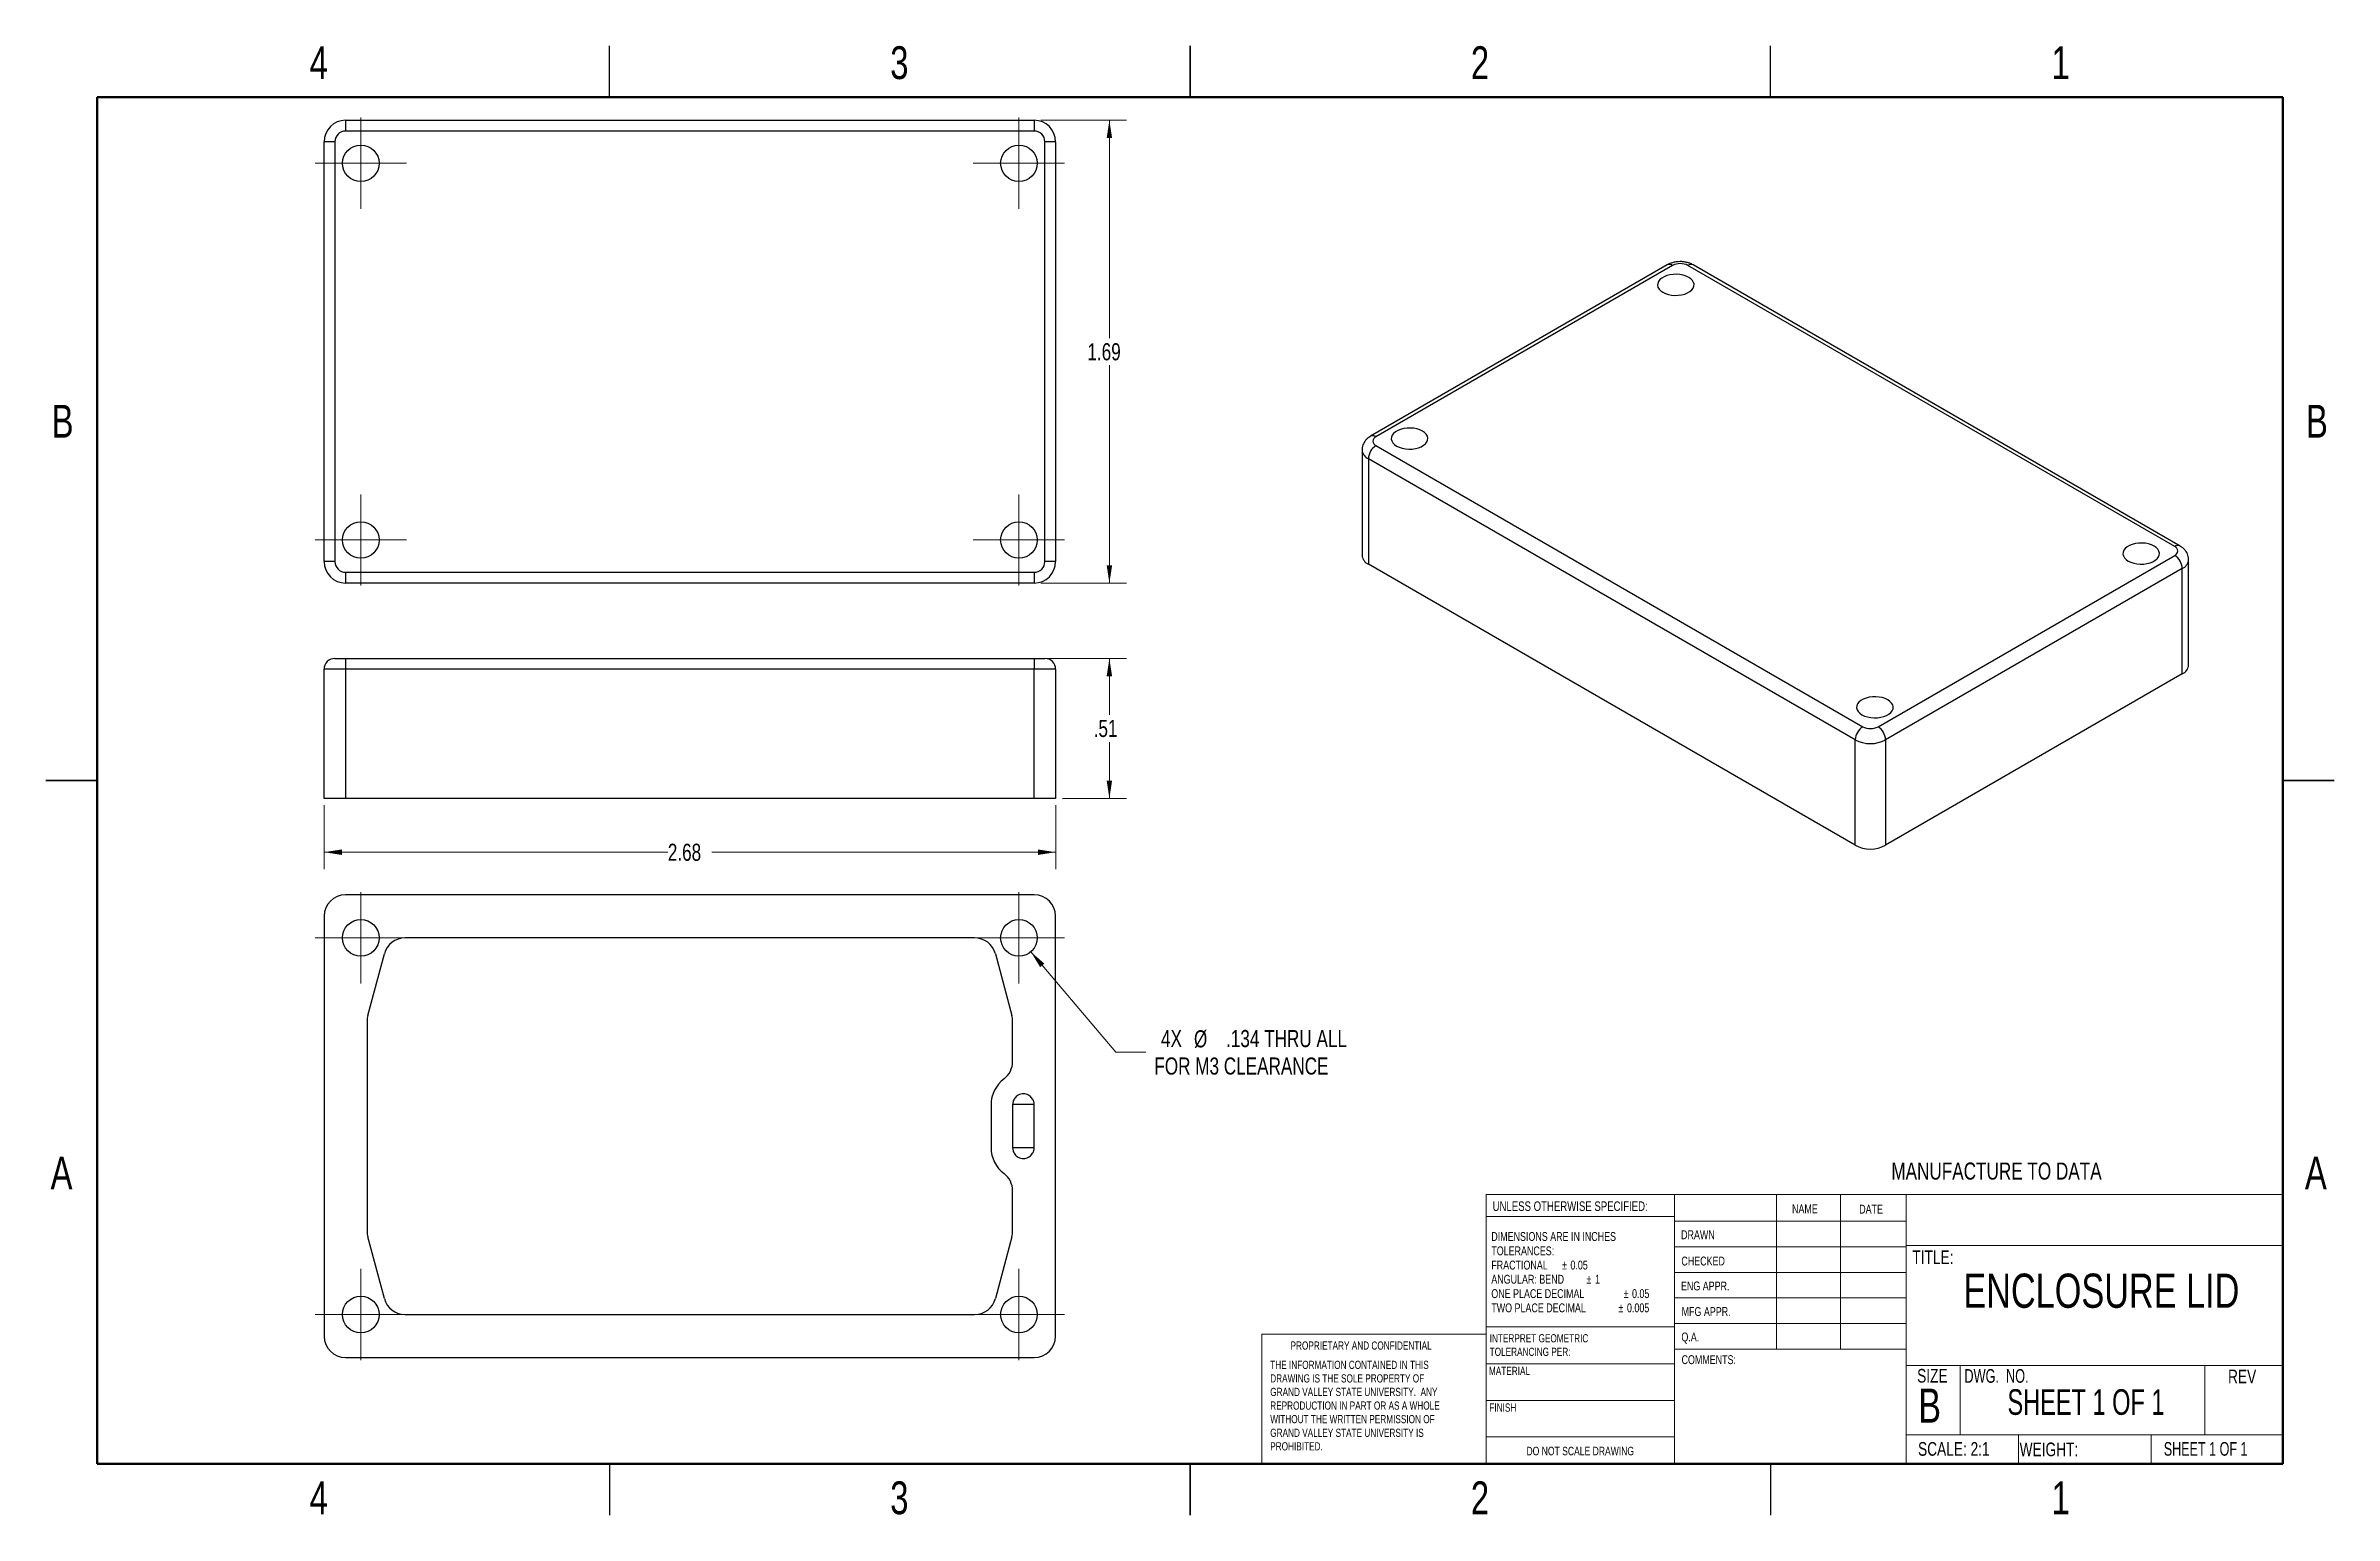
# Model space of a CAD drawing. Header units: inches. Extents: x 0.1 to 16.9, y 0.1 to 10.9.
import ezdxf

# ---------------------------------------------------------------- set-up
doc = ezdxf.new("R2010")
doc.units = ezdxf.units.IN
doc.header["$MEASUREMENT"] = 0
doc.styles.add('SLDTEXTSTYLE0', font='TXT', dxfattribs={"width": 0.75})
doc.styles.add('SLDTEXTSTYLE1', font='TXT', dxfattribs={"width": 0.6875})
doc.styles.add('SLDTEXTSTYLE2', font='TXT', dxfattribs={"width": 0.694444})
doc.dimstyles.new('SLDDIMSTYLE0', dxfattribs={"dimtxt": 0.125, "dimasz": 0.13, "dimexe": 0, "dimexo": 0.0625, "dimgap": 0.03125, "dimtad": 0, "dimtih": 1, "dimtoh": 1, "dimlfac": 0.5, "dimrnd": 1e-09, "dimzin": 12, "dimdsep": 46, "dimtxsty": 'SLDTEXTSTYLE0', "dimsah": 1, "dimcen": 0.09, "dimadec": 0, "dimazin": 3, "dimtfac": 1, "dimtofl": 0, "dimtmove": 0, "dimatfit": 3, "dimfxl": 1, "dimfrac": 2, "dimtolj": 1, "dimtzin": 12, "dimarcsym": 0})
doc.dimstyles.new('SLDDIMSTYLE1', dxfattribs={"dimtxt": 0.125, "dimasz": 0.13, "dimexe": 0, "dimexo": 0.0625, "dimgap": 0.03125, "dimtad": 0, "dimtih": 1, "dimtoh": 1, "dimdec": 3, "dimlfac": 0.5, "dimrnd": 1e-09, "dimzin": 12, "dimdsep": 46, "dimtxsty": 'SLDTEXTSTYLE0', "dimsah": 1, "dimcen": 0, "dimadec": 0, "dimazin": 3, "dimtfac": 1, "dimtofl": 0, "dimtmove": 0, "dimatfit": 3, "dimfxl": 1, "dimfrac": 2, "dimtolj": 1, "dimtzin": 12, "dimarcsym": 0})

# ---------------------------------------------------------------- blocks, each defined once
blk = doc.blocks.new('SW_NOTE_0')
at = {"color": 0, "linetype": 'Continuous', "lineweight": 0, "char_height": 0.06, "attachment_point": 1, "style": 'SLDTEXTSTYLE0'}
for s, insert in [('INTERPRET GEOMETRIC', (0, 0.077)), ('TOLERANCING PER:', (0, -0.022))]:
    blk.add_mtext(s, dxfattribs=dict(at, insert=insert))
blk = doc.blocks.new('SW_NOTE_1')
at = {"color": 0, "linetype": 'Continuous', "lineweight": 0, "char_height": 0.065, "attachment_point": 1, "style": 'SLDTEXTSTYLE0'}
for s, insert in [('DIMENSIONS ARE IN INCHES', (0, 0.084)), ('TOLERANCES:', (0, -0.021)), ('FRACTIONAL', (0, -0.125)), ('%%p', (0.518, -0.125)), ('0.05', (0.579, -0.125)), ('ANGULAR: BEND', (0, -0.229)), ('ONE PLACE DECIMAL', (0, -0.334)), ('%%p', (0.697, -0.229)), ('1', (0.759, -0.229)), ('0.05', (1.03, -0.334)), ('TWO PLACE DECIMAL', (0, -0.438)), ('%%p', (0.931, -0.438)), ('%%p', (0.968, -0.334)), ('0.005', (0.993, -0.438))]:
    blk.add_mtext(s, dxfattribs=dict(at, insert=insert))
blk = doc.blocks.new('SW_NOTE_2')
at = {"color": 0, "linetype": 'Continuous', "lineweight": 0, "char_height": 0.06, "attachment_point": 1, "style": 'SLDTEXTSTYLE0'}
for s, insert in [('THE INFORMATION CONTAINED IN THIS', (0, 0.077)), ('GRAND VALLEY STATE UNIVERSITY.  ANY', (0, -0.121)), ('DRAWING IS THE SOLE PROPERTY OF', (0, -0.022)), ('WITHOUT THE WRITTEN PERMISSION OF', (0, -0.32)), ('REPRODUCTION IN PART OR AS A WHOLE', (0, -0.221)), ('GRAND VALLEY STATE UNIVERSITY IS', (0, -0.42)), ('PROHIBITED.', (0, -0.519))]:
    blk.add_mtext(s, dxfattribs=dict(at, insert=insert))
blk = doc.blocks.new('_D')
at = {"color": 7, "linetype": 'Continuous', "lineweight": 18}
for p, q in [((2.162, 5.32), (2.162, 4.851)), ((7.517, 5.32), (7.517, 4.851)), ((2.162, 4.976), (4.678, 4.976)), ((7.517, 4.976), (5.001, 4.976))]:
    blk.add_line(p, q, dxfattribs=at)
for points in [[(2.162, 4.976), (2.292, 4.956), (2.292, 4.996)], [(7.517, 4.976), (7.387, 4.996), (7.387, 4.956)]]:
    blk.add_solid(points, dxfattribs=at)
at = {"color": 7, "linetype": 'Continuous', "lineweight": 18, "insert": (4.678, 5.038), "char_height": 0.125, "attachment_point": 1, "style": 'SLDTEXTSTYLE0'}
blk.add_mtext('2.68', dxfattribs=at)
blk = doc.blocks.new('_D_1')
at = {"color": 7, "linetype": 'Continuous', "lineweight": 18}
for p, q in [((7.409, 6.393), (8.035, 6.393)), ((7.91, 6.393), (7.91, 5.981)), ((7.91, 5.37), (7.91, 5.782)), ((7.567, 5.37), (8.035, 5.37))]:
    blk.add_line(p, q, dxfattribs=at)
for points in [[(7.91, 6.393), (7.89, 6.263), (7.93, 6.263)], [(7.91, 5.37), (7.93, 5.5), (7.89, 5.5)]]:
    blk.add_solid(points, dxfattribs=at)
at = {"color": 7, "linetype": 'Continuous', "lineweight": 18, "insert": (7.795, 5.944), "char_height": 0.125, "attachment_point": 1, "style": 'SLDTEXTSTYLE0'}
blk.add_mtext('.51', dxfattribs=at)
blk = doc.blocks.new('_D_2')
at = {"color": 7, "linetype": 'Continuous', "lineweight": 18}
for p, q in [((7.409, 10.331), (8.035, 10.331)), ((7.91, 10.331), (7.91, 8.738)), ((7.91, 6.945), (7.91, 8.539)), ((7.409, 6.945), (8.035, 6.945))]:
    blk.add_line(p, q, dxfattribs=at)
for points in [[(7.91, 10.331), (7.89, 10.201), (7.93, 10.201)], [(7.91, 6.945), (7.93, 7.075), (7.89, 7.075)]]:
    blk.add_solid(points, dxfattribs=at)
at = {"color": 7, "linetype": 'Continuous', "lineweight": 18, "insert": (7.749, 8.7), "char_height": 0.125, "attachment_point": 1, "style": 'SLDTEXTSTYLE0'}
blk.add_mtext('1.69', dxfattribs=at)
blk = doc.blocks.new('SW_CENTERMARKSYMBOL_0')
at = {"color": 0, "linetype": 'Continuous', "lineweight": 0}
for p, q in [((0, 0.2), (0, 0.334)), ((0, 0), (0, 0.2)), ((-0.2, 0), (-0.334, 0)), ((0, 0), (-0.2, 0)), ((0, 0), (0, -0.2)), ((0, 0), (0.2, 0)), ((0.2, 0), (0.334, 0)), ((0, -0.2), (0, -0.334))]:
    blk.add_line(p, q, dxfattribs=at)
blk = doc.blocks.new('SW_CENTERMARKSYMBOL_1')
at = {"color": 0, "linetype": 'Continuous', "lineweight": 0}
for p, q in [((0, 0.2), (0, 0.334)), ((0, 0), (0, 0.2)), ((-0.2, 0), (-0.334, 0)), ((0, 0), (-0.2, 0)), ((0, 0), (0, -0.2)), ((0, 0), (0.2, 0)), ((0.2, 0), (0.334, 0)), ((0, -0.2), (0, -0.334))]:
    blk.add_line(p, q, dxfattribs=at)
blk = doc.blocks.new('SW_CENTERMARKSYMBOL_2')
at = {"color": 0, "linetype": 'Continuous', "lineweight": 0}
for p, q in [((0, 0.2), (0, 0.334)), ((0, 0), (0, 0.2)), ((-0.2, 0), (-0.334, 0)), ((0, 0), (-0.2, 0)), ((0, 0), (0, -0.2)), ((0, 0), (0.2, 0)), ((0.2, 0), (0.334, 0)), ((0, -0.2), (0, -0.334))]:
    blk.add_line(p, q, dxfattribs=at)
blk = doc.blocks.new('SW_CENTERMARKSYMBOL_3')
at = {"color": 0, "linetype": 'Continuous', "lineweight": 0}
for p, q in [((0, 0.2), (0, 0.334)), ((0, 0), (0, 0.2)), ((-0.2, 0), (-0.334, 0)), ((0, 0), (-0.2, 0)), ((0, 0), (0, -0.2)), ((0, 0), (0.2, 0)), ((0.2, 0), (0.334, 0)), ((0, -0.2), (0, -0.334))]:
    blk.add_line(p, q, dxfattribs=at)
blk = doc.blocks.new('_D_3')
at = {"color": 7, "linetype": 'Continuous', "lineweight": 18}
for p, q in [((7.335, 4.247), (7.958, 3.513)), ((7.958, 3.513), (8.176, 3.513))]:
    blk.add_line(p, q, dxfattribs=at)
blk.add_solid([(7.335, 4.247), (7.403, 4.135), (7.434, 4.161)], dxfattribs=at)
at = {"color": 7, "linetype": 'Continuous', "lineweight": 18, "char_height": 0.125, "attachment_point": 1, "style": 'SLDTEXTSTYLE0'}
for s, insert in [('4X', (8.288, 3.675)), ('%%c', (8.529, 3.673)), ('.134 THRU ALL', (8.764, 3.675)), ('FOR M3 CLEARANCE', (8.239, 3.474))]:
    blk.add_mtext(s, dxfattribs=dict(at, insert=insert))
blk = doc.blocks.new('SW_CENTERMARKSYMBOL_4')
at = {"color": 0, "linetype": 'Continuous', "lineweight": 0}
for p, q in [((0, 0.2), (0, 0.334)), ((0, 0), (0, 0.2)), ((-0.2, 0), (-0.334, 0)), ((0, 0), (-0.2, 0)), ((0, 0), (0, -0.2)), ((0, 0), (0.2, 0)), ((0.2, 0), (0.334, 0)), ((0, -0.2), (0, -0.334))]:
    blk.add_line(p, q, dxfattribs=at)
blk = doc.blocks.new('SW_CENTERMARKSYMBOL_5')
at = {"color": 0, "linetype": 'Continuous', "lineweight": 0}
for p, q in [((0, 0.2), (0, 0.334)), ((0, 0), (0, 0.2)), ((-0.2, 0), (-0.334, 0)), ((0, 0), (-0.2, 0)), ((0, 0), (0, -0.2)), ((0, 0), (0.2, 0)), ((0.2, 0), (0.334, 0)), ((0, -0.2), (0, -0.334))]:
    blk.add_line(p, q, dxfattribs=at)
blk = doc.blocks.new('SW_CENTERMARKSYMBOL_6')
at = {"color": 0, "linetype": 'Continuous', "lineweight": 0}
for p, q in [((0, 0.2), (0, 0.334)), ((0, 0), (0, 0.2)), ((-0.2, 0), (-0.334, 0)), ((0, 0), (-0.2, 0)), ((0, 0), (0, -0.2)), ((0, 0), (0.2, 0)), ((0.2, 0), (0.334, 0)), ((0, -0.2), (0, -0.334))]:
    blk.add_line(p, q, dxfattribs=at)
blk = doc.blocks.new('SW_CENTERMARKSYMBOL_7')
at = {"color": 0, "linetype": 'Continuous', "lineweight": 0}
for p, q in [((0, 0.2), (0, 0.334)), ((0, 0), (0, 0.2)), ((-0.2, 0), (-0.334, 0)), ((0, 0), (-0.2, 0)), ((0, 0), (0, -0.2)), ((0, 0), (0.2, 0)), ((0.2, 0), (0.334, 0)), ((0, -0.2), (0, -0.334))]:
    blk.add_line(p, q, dxfattribs=at)

msp = doc.modelspace()

# ---------------------------------------------------------------- linework, layer by layer
at = {"color": 7, "linetype": 'Continuous', "lineweight": 25}
for p, q in [((4.25, 10.5), (4.25, 10.875)), ((8.5, 10.875), (8.5, 10.5)), ((8.5, 10.5), (8.5, 10.875)), ((12.75, 10.5), (12.75, 10.875)), ((2.3198, 10.3312), (7.3591, 10.3312)), ((2.3198, 10.3312), (2.3198, 10.2525)), ((7.3591, 10.2525), (2.3198, 10.2525)), ((7.3591, 10.3312), (7.3591, 10.2525)), ((2.241, 10.1737), (2.1623, 10.1737)), ((2.1623, 7.1029), (2.1623, 10.1737)), ((2.241, 10.1737), (2.241, 7.1029)), ((7.5166, 10.1737), (7.4379, 10.1737)), ((7.4379, 7.1029), (7.4379, 10.1737)), ((7.5166, 10.1737), (7.5166, 7.1029)), ((11.9934, 9.2731), (9.8219, 8.0195)), ((12.0327, 9.2692), (9.8613, 8.0156)), ((15.7074, 7.2121), (12.1441, 9.2692)), ((15.7468, 7.216), (12.1834, 9.2731)), ((9.7595, 7.9192), (9.7595, 7.1477)), ((9.8613, 7.9514), (13.4247, 5.8943)), ((13.369, 5.7978), (9.8056, 7.8549)), ((9.8056, 7.8549), (9.8056, 7.0834)), ((2.241, 7.1029), (2.1623, 7.1029)), ((7.5166, 7.1029), (7.4379, 7.1029)), ((13.369, 5.0263), (9.8056, 7.0834)), ((13.536, 5.8943), (15.7074, 7.1478)), ((15.7631, 7.0514), (13.5917, 5.7978)), ((15.7631, 6.2798), (15.7631, 7.0514)), ((15.8092, 6.3441), (15.8092, 7.1157)), ((2.3198, 7.0241), (7.3591, 7.0241)), ((2.3198, 7.0241), (2.3198, 6.9454)), ((7.3591, 6.9454), (2.3198, 6.9454)), ((7.3591, 7.0241), (7.3591, 6.9454)), ((2.241, 6.3935), (2.3198, 6.3935)), ((2.3198, 6.3935), (7.3591, 6.3935)), ((2.3198, 6.3935), (2.3198, 6.3147)), ((7.3591, 6.3935), (7.4379, 6.3935)), ((7.3591, 6.3935), (7.3591, 6.3147)), ((2.3198, 6.3147), (2.1623, 6.3147)), ((2.1623, 5.3699), (2.1623, 6.3147)), ((7.3591, 6.3147), (2.3198, 6.3147)), ((2.3198, 6.3147), (2.3198, 5.3699)), ((7.5166, 6.3147), (7.3591, 6.3147)), ((7.3591, 5.3699), (7.3591, 6.3147)), ((7.5166, 6.3147), (7.5166, 5.3699)), ((15.7631, 6.2798), (13.5917, 5.0263)), ((13.369, 5.0263), (13.369, 5.7978)), ((13.5917, 5.7978), (13.5917, 5.0263)), ((0.125, 5.5), (0.5, 5.5)), ((0.5, 5.5), (0.125, 5.5)), ((2.3198, 5.3699), (2.1623, 5.3699)), ((7.3591, 5.3699), (2.3198, 5.3699)), ((7.5166, 5.3699), (7.3591, 5.3699)), ((16.875, 5.5), (16.5, 5.5)), ((16.5, 5.5), (16.875, 5.5)), ((7.3591, 4.6643), (2.3198, 4.6643)), ((2.1623, 4.5068), (2.1623, 1.4359)), ((7.5166, 1.4359), (7.5166, 4.5068)), ((2.4826, 3.7816), (2.6034, 4.2326)), ((6.9233, 4.3493), (2.7556, 4.3493)), ((7.0754, 4.2326), (7.1963, 3.7816)), ((2.4772, 3.7408), (2.4772, 2.2018)), ((7.2016, 3.4438), (7.2016, 3.7408)), ((7.0442, 3.1288), (7.0442, 2.8139)), ((7.2016, 3.1288), (7.2016, 2.8139)), ((7.3591, 2.8139), (7.3591, 3.1288)), ((7.2016, 2.2018), (7.2016, 2.4989)), ((2.6034, 1.7101), (2.4826, 2.1611)), ((7.1963, 2.1611), (7.0754, 1.7101)), ((2.7556, 1.5934), (6.9233, 1.5934)), ((2.3198, 1.2784), (7.3591, 1.2784)), ((4.25, 0.5), (4.25, 0.125)), ((8.5, 0.125), (8.5, 0.5)), ((8.5, 0.5), (8.5, 0.125)), ((12.75, 0.5), (12.75, 0.125))]:
    msp.add_line(p, q, dxfattribs=at)
at = {"color": 7, "linetype": 'Continuous', "lineweight": 50}
for p, q in [((0.5, 0.5), (0.5, 10.5)), ((0.5, 10.5), (16.5, 10.5)), ((16.5, 10.5), (16.5, 0.5)), ((16.5, 0.5), (0.5, 0.5))]:
    msp.add_line(p, q, dxfattribs=at)
at = {"color": 8, "linetype": 'Continuous', "lineweight": 25}
for p, q in [((7.3591, 3.1288), (7.2016, 3.1288)), ((7.3591, 2.8139), (7.2016, 2.8139))]:
    msp.add_line(p, q, dxfattribs=at)
at = {"color": 7, "linetype": 'Continuous', "lineweight": 18}
for p, q in [((10.6683, 0.5), (10.6683, 2.4717)), ((10.6683, 2.4717), (16.5, 2.4717)), ((12.0452, 2.4717), (12.0452, 0.5)), ((12.7937, 2.4717), (12.7937, 1.3393)), ((13.2622, 2.4717), (13.2622, 1.3393)), ((13.7413, 2.4717), (13.7413, 0.5)), ((12.0452, 2.31), (10.6683, 2.31)), ((12.0452, 2.2768), (13.7413, 2.2768)), ((12.0452, 2.0893), (13.7413, 2.0893)), ((13.7413, 2.0972), (16.5, 2.0972)), ((12.0452, 1.9018), (13.7413, 1.9018)), ((13.7413, 1.7143), (12.0452, 1.7143)), ((13.7413, 1.5268), (12.0452, 1.5268)), ((9.0252, 0.5), (9.0252, 1.4485)), ((10.6683, 1.4485), (9.0252, 1.4485)), ((10.6683, 1.5037), (12.0497, 1.5037)), ((10.6683, 1.2337), (12.0497, 1.2337)), ((13.7413, 1.3393), (12.0497, 1.3393)), ((13.7413, 1.2199), (16.5, 1.2199)), ((14.1368, 1.2199), (14.1368, 0.7129)), ((15.9281, 1.2199), (15.9281, 0.7129)), ((10.6683, 0.9637), (12.0452, 0.9637)), ((10.6683, 0.6973), (12.0452, 0.6973)), ((13.7413, 0.7129), (16.5, 0.7129)), ((14.5644, 0.7129), (14.5644, 0.5)), ((15.5363, 0.7129), (15.5363, 0.5))]:
    msp.add_line(p, q, dxfattribs=at)
at = {"color": 7, "linetype": 'Continuous', "lineweight": 25, "flags": 128}
for points in [[(11.961, 9.0727), (11.98, 9.0636), (12.0016, 9.0567), (12.025, 9.0522), (12.0494, 9.0502), (12.0741, 9.0509), (12.0982, 9.0541), (12.1208, 9.0599), (12.1411, 9.0679), (12.1586, 9.078), (12.1726, 9.0898), (12.1825, 9.1028), (12.1882, 9.1167), (12.1893, 9.131), (12.1859, 9.1451), (12.1781, 9.1586), (12.1661, 9.1711), (12.1503, 9.182), (12.1313, 9.1911), (12.1097, 9.1981), (12.0863, 9.2026), (12.0618, 9.2046), (12.0371, 9.2039), (12.0131, 9.2007), (11.9905, 9.1949), (11.9701, 9.1868), (11.9526, 9.1768), (11.9387, 9.165), (11.9287, 9.1519), (11.9231, 9.1381), (11.9219, 9.1238), (11.9253, 9.1097), (11.9332, 9.0962), (11.9452, 9.0837), (11.961, 9.0727)], [(10.0123, 7.9478), (10.0313, 7.9387), (10.0528, 7.9317), (10.0763, 7.9272), (10.1007, 7.9252), (10.1254, 7.9259), (10.1494, 7.9291), (10.172, 7.9349), (10.1924, 7.943), (10.2099, 7.953), (10.2239, 7.9648), (10.2338, 7.9779), (10.2395, 7.9917), (10.2406, 8.006), (10.2372, 8.0201), (10.2294, 8.0336), (10.2173, 8.0461), (10.2016, 8.0571), (10.1826, 8.0662), (10.161, 8.0731), (10.1376, 8.0776), (10.1131, 8.0796), (10.0884, 8.0789), (10.0644, 8.0757), (10.0418, 8.0699), (10.0214, 8.0619), (10.0039, 8.0518), (9.99, 8.04), (9.98, 8.027), (9.9743, 8.0131), (9.9732, 7.9988), (9.9766, 7.9847), (9.9845, 7.9712), (9.9965, 7.9587), (10.0123, 7.9478)], [(15.3672, 7.1064), (15.3862, 7.0973), (15.4078, 7.0903), (15.4312, 7.0858), (15.4556, 7.0838), (15.4803, 7.0845), (15.5044, 7.0878), (15.527, 7.0935), (15.5473, 7.1016), (15.5648, 7.1117), (15.5788, 7.1234), (15.5887, 7.1365), (15.5944, 7.1504), (15.5955, 7.1646), (15.5921, 7.1787), (15.5843, 7.1922), (15.5723, 7.2047), (15.5565, 7.2157), (15.5375, 7.2248), (15.5159, 7.2317), (15.4925, 7.2363), (15.468, 7.2382), (15.4433, 7.2376), (15.4193, 7.2343), (15.3967, 7.2285), (15.3763, 7.2205), (15.3588, 7.2104), (15.3449, 7.1986), (15.3349, 7.1856), (15.3293, 7.1717), (15.3281, 7.1575), (15.3315, 7.1433), (15.3394, 7.1298), (15.3514, 7.1174), (15.3672, 7.1064)], [(13.4185, 5.9814), (13.4375, 5.9723), (13.459, 5.9654), (13.4825, 5.9608), (13.5069, 5.9589), (13.5316, 5.9595), (13.5556, 5.9628), (13.5782, 5.9686), (13.5986, 5.9766), (13.6161, 5.9867), (13.63, 5.9985), (13.64, 6.0115), (13.6457, 6.0254), (13.6468, 6.0396), (13.6434, 6.0538), (13.6356, 6.0673), (13.6235, 6.0797), (13.6078, 6.0907), (13.5888, 6.0998), (13.5672, 6.1068), (13.5438, 6.1113), (13.5193, 6.1133), (13.4946, 6.1126), (13.4706, 6.1093), (13.448, 6.1036), (13.4276, 6.0955), (13.4101, 6.0854), (13.3962, 6.0737), (13.3862, 6.0606), (13.3805, 6.0467), (13.3794, 6.0325), (13.3828, 6.0184), (13.3907, 6.0048), (13.4027, 5.9924), (13.4185, 5.9814)]]:
    msp.add_lwpolyline(points, dxfattribs=at)
at = {"color": 7, "linetype": 'Continuous', "lineweight": 25}
for centre in [(2.4309, 10.0163), (7.248, 10.0163), (2.4309, 7.2603), (7.248, 7.2603), (2.4309, 4.3493), (7.248, 4.3493), (2.4309, 1.5934), (7.248, 1.5934)]:
    msp.add_circle(centre, 0.1339, dxfattribs=at)
for centre, radius, start, end in [((2.3198, 10.1737), 0.1575, 90, 180), ((2.3198, 10.1737), 0.0787, 90, 180), ((7.3591, 10.1737), 0.1575, 0, 90), ((7.3591, 10.1737), 0.0787, 0, 90), ((12.0884, 9.1617), 0.121, 62.60973, 117.39033), ((9.9265, 7.8494), 0.121, 122.60553, 177.39447), ((9.8735, 7.9835), 0.0344, 110.78341, 249.21641), ((15.6952, 7.1799), 0.0344, 290.78341, 69.21641), ((2.3198, 7.1029), 0.1575, 180, 270), ((2.3198, 7.1029), 0.0787, 180, 270), ((7.3591, 7.1029), 0.0787, 270, 0), ((7.3591, 7.1029), 0.1575, 270, 0), ((9.8363, 7.1541), 0.0771, 184.78241, 246.53767), ((15.6422, 7.0459), 0.121, 2.6056, 57.39446), ((2.241, 6.3147), 0.0787, 90, 180), ((7.4379, 6.3147), 0.0787, 0, 90), ((15.7305, 6.3519), 0.0791, 294.33359, 354.34633), ((13.4899, 5.7923), 0.121, 122.60553, 177.39447), ((13.4803, 6.0017), 0.121, 242.60973, 297.39033), ((13.4708, 5.7923), 0.121, 2.6056, 57.39446), ((13.4803, 6.0116), 0.241, 242.48064, 297.51936), ((13.4803, 5.24), 0.241, 242.48064, 297.51936), ((2.3198, 4.5068), 0.1575, 90, 180), ((7.3591, 4.5068), 0.1575, 0, 90), ((2.7556, 4.1918), 0.1575, 90, 165), ((6.9233, 4.1918), 0.1575, 15, 90), ((2.6347, 3.7408), 0.1575, 165, 180), ((7.0442, 3.7408), 0.1575, 0, 15), ((7.0442, 3.4438), 0.1575, 306.8699, 0), ((7.2804, 3.1288), 0.2362, 126.8699, 180), ((7.2804, 2.8139), 0.2362, 180, 233.1301), ((7.0442, 2.4989), 0.1575, 0, 53.1301), ((2.6347, 2.2018), 0.1575, 180, 195), ((7.0442, 2.2018), 0.1575, 345, 0), ((2.7556, 1.7509), 0.1575, 195, 270), ((6.9233, 1.7509), 0.1575, 270, 345), ((2.3198, 1.4359), 0.1575, 180, 270), ((7.3591, 1.4359), 0.1575, 270, 360)]:
    msp.add_arc(centre, radius, start, end, dxfattribs=at)
at = {"color": 8, "linetype": 'Continuous', "lineweight": 25}
for centre, radius, start, end in [((12.0097, 9.237), 0.0396, 54.38233, 114.30724), ((12.1671, 9.237), 0.0396, 65.69304, 125.61739), ((9.8363, 7.9257), 0.0772, 184.96447, 246.52045), ((9.8385, 7.9858), 0.0376, 52.56596, 116.14464), ((15.7305, 7.1799), 0.0396, 65.79143, 125.60898), ((15.7306, 7.1234), 0.079, 294.31801, 354.52706)]:
    msp.add_arc(centre, radius, start, end, dxfattribs=at)
at = {"color": 7, "linetype": 'Continuous', "lineweight": 25}
for points, knots in [([(12.1834, 9.2731), (12.179, 9.2755), (12.1676, 9.2816), (12.1477, 9.2889), (12.1239, 9.2945), (12.0991, 9.2972), (12.0738, 9.2969), (12.0486, 9.2937), (12.0239, 9.2873), (12.0056, 9.2799), (11.9958, 9.2744), (11.9934, 9.2731)], [0, 0, 0, 0, 0.0794271, 0.2010085, 0.3239998, 0.4475039, 0.5714106, 0.6966859, 0.8243785, 0.9558696, 1, 1, 1, 1]), ([(9.8219, 8.0195), (9.8174, 8.0168), (9.8069, 8.0102), (9.7924, 7.9976), (9.7792, 7.982), (9.7691, 7.9647), (9.7623, 7.9456), (9.7592, 7.93), (9.7598, 7.9209), (9.7599, 7.9188)], [0, 0, 0, 0, 0.1267284, 0.2986733, 0.4633285, 0.6229372, 0.7794859, 0.9514718, 1, 1, 1, 1]), ([(15.8088, 7.116), (15.8088, 7.1209), (15.8087, 7.1324), (15.804, 7.15), (15.7961, 7.1681), (15.785, 7.1844), (15.7712, 7.199), (15.7581, 7.2092), (15.7495, 7.2144), (15.7468, 7.216)], [0, 0, 0, 0, 0.1174643, 0.278605, 0.4369731, 0.5955043, 0.7572244, 0.9250961, 1, 1, 1, 1]), ([(7.3591, 3.1288), (7.3591, 3.1354), (7.3583, 3.1428), (7.3536, 3.1589), (7.3497, 3.1677), (7.3371, 3.1845), (7.3283, 3.1925), (7.3065, 3.2041), (7.2935, 3.2076), (7.2673, 3.2076), (7.2542, 3.2041), (7.2324, 3.1925), (7.2237, 3.1845), (7.2111, 3.1677), (7.2071, 3.1589), (7.2024, 3.1428), (7.2016, 3.1354), (7.2016, 3.1288)], [0, 0, 0, 0, 0.125, 0.125, 0.25, 0.25, 0.375, 0.375, 0.5, 0.5, 0.625, 0.625, 0.75, 0.75, 0.875, 0.875, 1, 1, 1, 1]), ([(7.2016, 2.8139), (7.2016, 2.8073), (7.2024, 2.7999), (7.2071, 2.7837), (7.2111, 2.775), (7.2237, 2.7582), (7.2324, 2.7502), (7.2542, 2.7386), (7.2673, 2.7351), (7.2935, 2.7351), (7.3065, 2.7386), (7.3283, 2.7502), (7.3371, 2.7582), (7.3497, 2.775), (7.3536, 2.7837), (7.3583, 2.7999), (7.3591, 2.8073), (7.3591, 2.8139)], [0, 0, 0, 0, 0.125, 0.125, 0.25, 0.25, 0.375, 0.375, 0.5, 0.5, 0.625, 0.625, 0.75, 0.75, 0.875, 0.875, 1, 1, 1, 1])]:
    msp.add_open_spline(points, degree=3, knots=knots, dxfattribs=at)

# ---------------------------------------------------------------- block references
at = {"color": 7, "linetype": 'Continuous', "lineweight": 0}
for name, p in [('SW_CENTERMARKSYMBOL_2', (2.4309, 10.0163)), ('SW_CENTERMARKSYMBOL_3', (7.248, 10.0163)), ('SW_CENTERMARKSYMBOL_0', (2.4309, 7.2603)), ('SW_CENTERMARKSYMBOL_1', (7.248, 7.2603)), ('SW_CENTERMARKSYMBOL_4', (2.4309, 4.3493)), ('SW_CENTERMARKSYMBOL_5', (7.248, 4.3493)), ('SW_NOTE_1', (10.7054, 2.1128)), ('SW_CENTERMARKSYMBOL_6', (2.4309, 1.5934)), ('SW_CENTERMARKSYMBOL_7', (7.248, 1.5934)), ('SW_NOTE_0', (10.6933, 1.3726)), ('SW_NOTE_2', (9.0873, 1.1781))]:
    msp.add_blockref(name, p, dxfattribs=at)

# ---------------------------------------------------------------- texts
for s, insert, char_height, attachment_point, style in [('4', (2.1226, 10.8726), 0.24, 2, 'SLDTEXTSTYLE0'), ('3', (6.3726, 10.8726), 0.24, 2, 'SLDTEXTSTYLE0'), ('2', (10.6226, 10.8726), 0.24, 2, 'SLDTEXTSTYLE0'), ('1', (14.8726, 10.8726), 0.24, 2, 'SLDTEXTSTYLE0'), ('B', (0.2482, 8.249), 0.24, 2, 'SLDTEXTSTYLE0'), ('B', (16.7482, 8.249), 0.24, 2, 'SLDTEXTSTYLE0'), ('A', (0.2404, 2.749), 0.24, 2, 'SLDTEXTSTYLE0'), ('MANUFACTURE TO DATA', (13.6334, 2.7055), 0.125, 1, 'SLDTEXTSTYLE0'), ('A', (16.7404, 2.749), 0.24, 2, 'SLDTEXTSTYLE0'), ('UNLESS OTHERWISE SPECIFIED:', (10.7149, 2.4212), 0.07, 1, 'SLDTEXTSTYLE0'), ('NAME', (12.9065, 2.3985), 0.065, 1, 'SLDTEXTSTYLE0'), ('DATE', (13.3982, 2.3968), 0.065, 1, 'SLDTEXTSTYLE0'), ('DRAWN', (12.0944, 2.2096), 0.065, 1, 'SLDTEXTSTYLE0'), ('CHECKED', (12.0965, 2.0172), 0.065, 1, 'SLDTEXTSTYLE0'), ('TITLE:', (13.7871, 2.0627), 0.1, 1, 'SLDTEXTSTYLE0'), ('ENCLOSURE LID', (15.1706, 1.8926), 0.25, 2, 'SLDTEXTSTYLE0'), ('ENG APPR.', (12.0936, 1.8347), 0.065, 1, 'SLDTEXTSTYLE0'), ('MFG APPR.', (12.0985, 1.6475), 0.065, 1, 'SLDTEXTSTYLE0'), ('PROPRIETARY AND CONFIDENTIAL', (9.2359, 1.3964), 0.06, 1, 'SLDTEXTSTYLE0'), ('Q.A.', (12.0969, 1.4615), 0.065, 1, 'SLDTEXTSTYLE0'), ('MATERIAL', (10.6882, 1.2107), 0.06, 1, 'SLDTEXTSTYLE0'), ('COMMENTS:', (12.0978, 1.2956), 0.065, 1, 'SLDTEXTSTYLE0'), ('SIZE', (13.822, 1.1952), 0.1, 1, 'SLDTEXTSTYLE0'), ('DWG.  NO.', (14.1685, 1.1938), 0.1, 1, 'SLDTEXTSTYLE2'), ('REV', (16.0978, 1.1899), 0.1, 1, 'SLDTEXTSTYLE0'), ('B', (13.8299, 1.0521), 0.25, 1, 'SLDTEXTSTYLE0'), ('SHEET 1 OF 1', (15.058, 1.0469), 0.1875, 2, 'SLDTEXTSTYLE1'), ('FINISH', (10.6909, 0.9425), 0.06, 1, 'SLDTEXTSTYLE0'), ('DO NOT SCALE DRAWING', (11.3564, 0.6258), 0.0625, 2, 'SLDTEXTSTYLE0'), ('SCALE: 2:1', (13.8287, 0.66), 0.1, 1, 'SLDTEXTSTYLE0'), ('WEIGHT:', (14.5724, 0.6566), 0.1, 1, 'SLDTEXTSTYLE0'), ('SHEET 1 OF 1', (15.6272, 0.6604), 0.1, 1, 'SLDTEXTSTYLE1'), ('4', (2.1226, 0.3726), 0.24, 2, 'SLDTEXTSTYLE0'), ('3', (6.3726, 0.3726), 0.24, 2, 'SLDTEXTSTYLE0'), ('2', (10.6226, 0.3726), 0.24, 2, 'SLDTEXTSTYLE0'), ('1', (14.8726, 0.3726), 0.24, 2, 'SLDTEXTSTYLE0')]:
    msp.add_mtext(s, dxfattribs=dict(at, insert=insert, char_height=char_height, attachment_point=attachment_point, style=style))

# ---------------------------------------------------------------- dimensions: what is measured, and where the dimension line sits
at = {"color": 7, "linetype": 'Continuous', "lineweight": 18}
for base, p1, p2, picture, middle in [((7.9103, 6.9454), (7.3591, 10.3312), (7.3591, 6.9454), '_D_2', (7.9103, 8.6383)), ((7.9103, 6.3935), (7.5166, 5.3699), (7.3591, 6.3935), '_D_1', (7.9103, 5.8817))]:
    dim = msp.add_linear_dim(base=base, p1=p1, p2=p2, angle=90, dimstyle='SLDDIMSTYLE0', dxfattribs=at)
    dim.commit()
    dim.dimension.update_dxf_attribs({"geometry": picture, "text_midpoint": middle, "dimtype": 160})
dim = msp.add_linear_dim(base=(7.5166, 4.9762), p1=(2.1623, 5.3699), p2=(7.5166, 5.3699), dimstyle='SLDDIMSTYLE0', dxfattribs=at)
dim.commit()
dim.dimension.update_dxf_attribs({"geometry": '_D', "text_midpoint": (4.8394, 4.9762), "dimtype": 160})
dim = msp.add_diameter_dim_2p(p1=(7.1614, 4.4514), p2=(7.3346, 4.2472), text='4X <> THRU ALL\\PFOR M3 CLEARANCE', dimstyle='SLDDIMSTYLE1', dxfattribs=at)
dim.commit()
dim.dimension.update_dxf_attribs({"geometry": '_D_3', "text_midpoint": (9.0699, 3.5126), "dimtype": 163})

doc.saveas('drawing.dxf')
